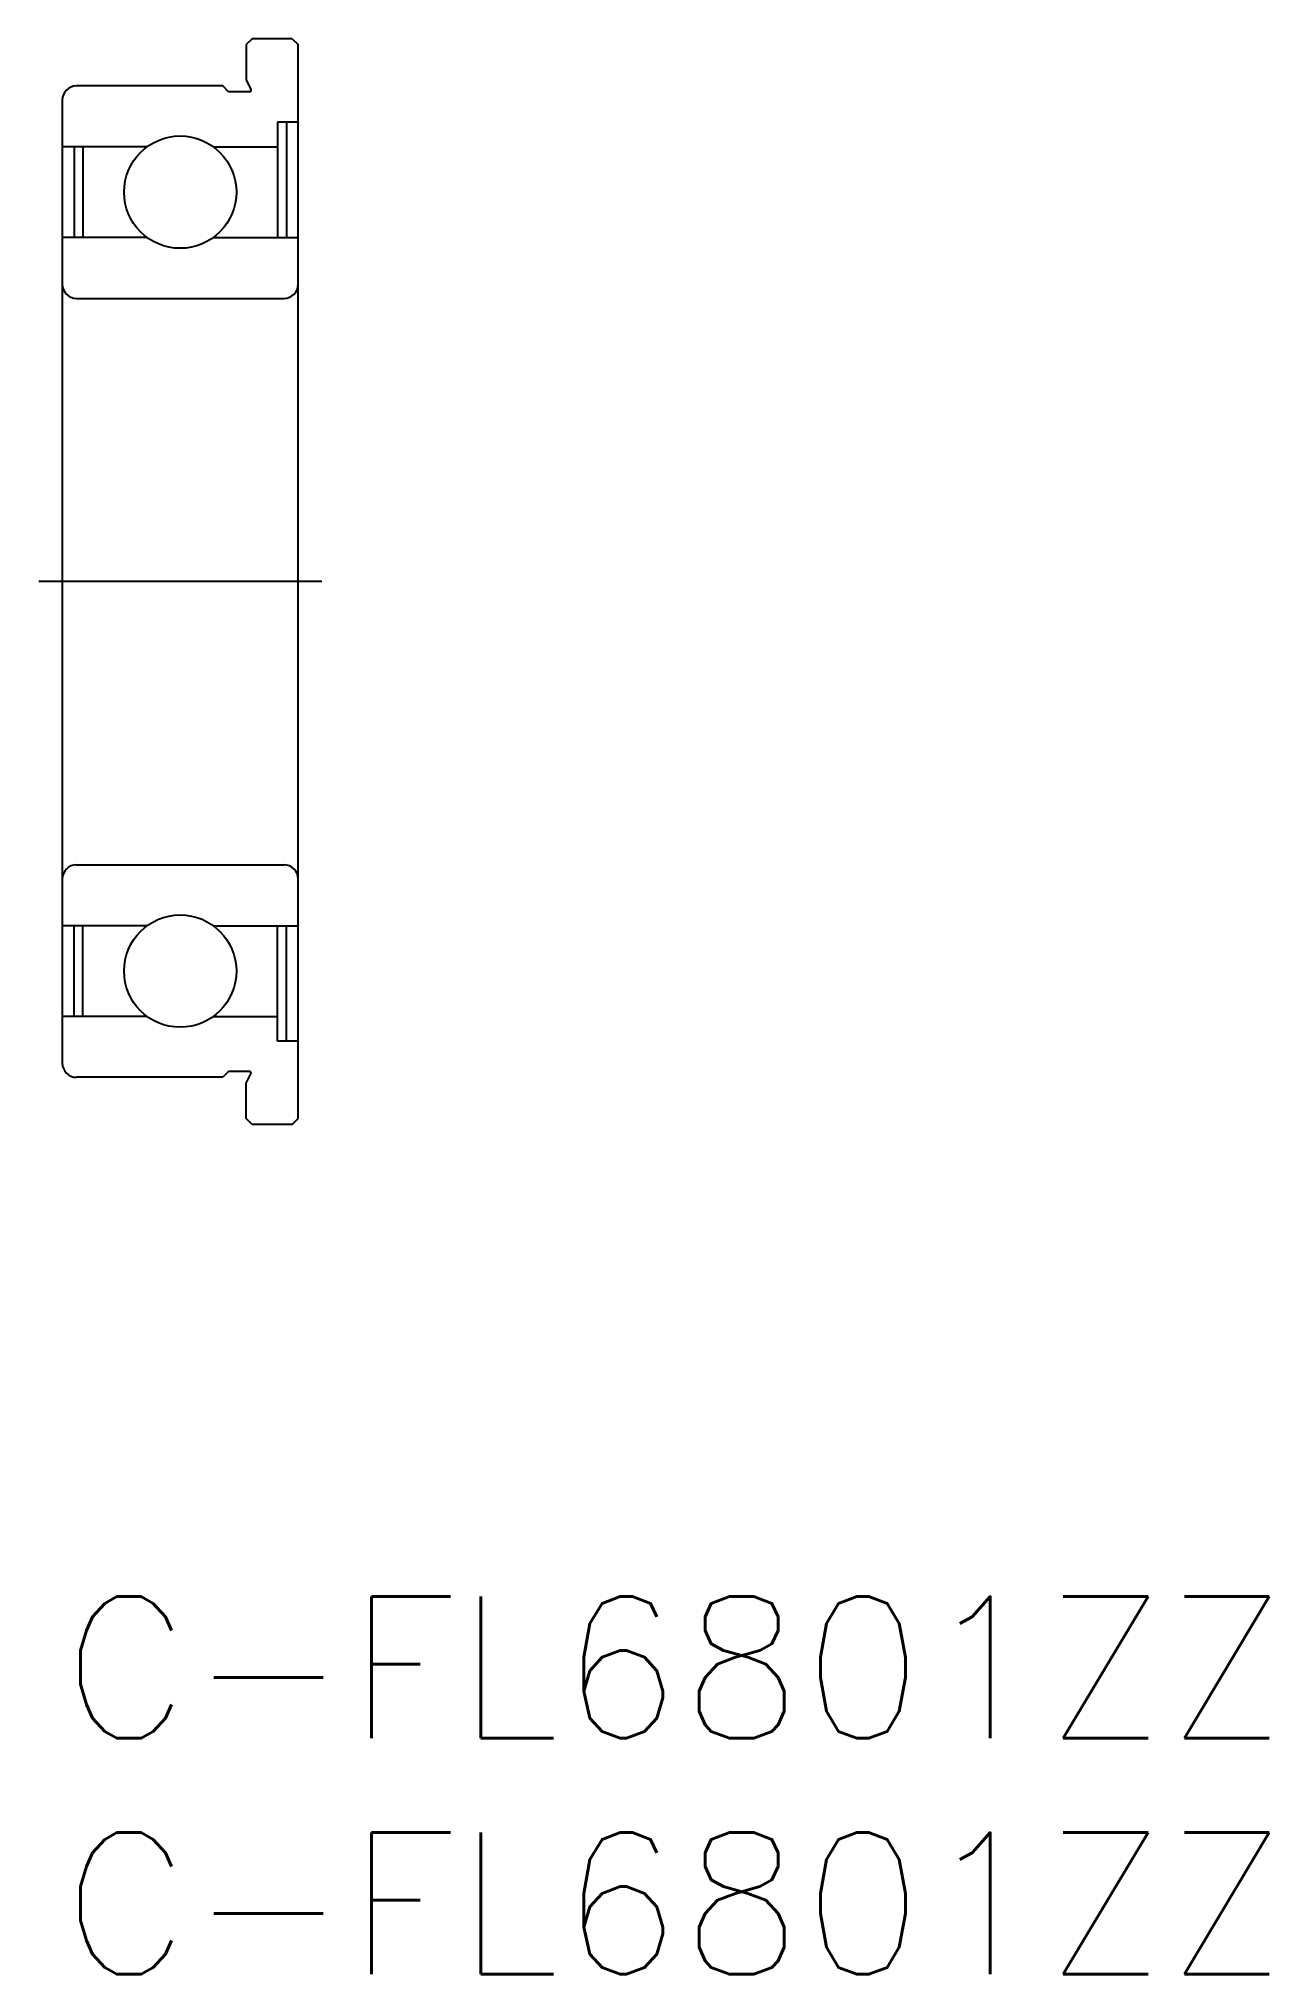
# Model space of a CAD drawing. Extents: x -0.5 to 25.6, y -8 to 33.
import ezdxf

# ---------------------------------------------------------------- set-up
doc = ezdxf.new("R2010")
doc.units = 0
doc.header["$LTSCALE"] = 0.5
doc.linetypes.add('CENTER', pattern=[50.8, 31.75, -6.35, 6.35, -6.35])
doc.layers.get('0').update_dxf_attribs({"linetype": 'CONTINUOUS'})
for name, color, linetype in [('MSM_CENTER', 1, 'CENTER'), ('MSM_CONTINUOUS', 7, 'CONTINUOUS'), ('MSM_PART_NUMBER', 7, 'CONTINUOUS')]:
    doc.layers.add(name, color=color, linetype=linetype)
doc.styles.get("Standard").update_dxf_attribs({"font": 'txt.shx', "height": 1, "bigfont": 'bigfont.shx'})

# ---------------------------------------------------------------- blocks, each defined once
blk = doc.blocks.new('*U8')
at = {"layer": 'MSM_PART_NUMBER'}
blk.add_text('C-FL6801ZZ', height=3, dxfattribs=at).set_placement((0, -3))
blk = doc.blocks.new('*U9')
at = {"layer": 'MSM_PART_NUMBER'}
blk.add_text('C-FL6801ZZ', height=3, dxfattribs=at).set_placement((0, -8))

msp = doc.modelspace()

# ---------------------------------------------------------------- linework, layer by layer
at = {"color": 7, "linetype": 'CONTINUOUS'}
for p, q in [((4.025, 33), (3.9, 32.875)), ((3.9, 32.875), (3.9, 32.125)), ((4.875, 33), (4.025, 33)), ((4.875, 33), (5, 32.875)), ((5, 10.125), (5, 32.875)), ((5, 31.812), (5, 32.812)), ((3.4, 32), (0.3, 32)), ((3.525, 31.875), (3.4, 32)), ((3.9, 32.125), (3.998, 31.929)), ((0, 31.7), (0, 11.3)), ((3.964, 31.875), (3.525, 31.875)), ((5, 31.234), (4.562, 31.234)), ((4.562, 31.234), (4.562, 28.79)), ((4.75, 31.234), (4.75, 28.79)), ((1.796, 30.71), (0, 30.71)), ((0.25, 30.71), (0.25, 28.79)), ((0.438, 30.71), (0.438, 28.79)), ((3.204, 30.71), (4.562, 30.71)), ((1.796, 28.79), (0, 28.79)), ((3.204, 28.79), (5, 28.79)), ((0.3, 27.5), (4.7, 27.5)), ((0.3, 15.5), (4.7, 15.5)), ((1.796, 14.21), (0, 14.21)), ((0.25, 12.29), (0.25, 14.21)), ((0.438, 12.29), (0.438, 14.21)), ((3.204, 14.21), (5, 14.21)), ((4.562, 11.766), (4.562, 14.21)), ((4.75, 11.766), (4.75, 14.21)), ((1.796, 12.29), (0, 12.29)), ((3.204, 12.29), (4.562, 12.29)), ((5, 11.766), (4.562, 11.766)), ((3.525, 11.125), (3.4, 11)), ((3.964, 11.125), (3.525, 11.125)), ((3.9, 10.875), (3.998, 11.071)), ((3.4, 11), (0.3, 11)), ((3.9, 10.125), (3.9, 10.875)), ((4.025, 10), (3.9, 10.125)), ((4.875, 10), (4.025, 10)), ((4.875, 10), (5, 10.125))]:
    msp.add_line(p, q, dxfattribs=at)
for centre in [(2.5, 29.75), (2.5, 13.25)]:
    msp.add_circle(centre, 1.19, dxfattribs=at)
for centre, radius, start, end in [((0.3, 31.7), 0.3, 90, 180), ((3.964, 31.912), 0.0375, 270, 26.5651), ((0.3, 27.8), 0.3, 180, 270), ((4.7, 27.8), 0.3, 270, 0), ((0.3, 15.2), 0.3, 90, 180), ((4.7, 15.2), 0.3, 0, 90), ((0.3, 11.3), 0.3, 180, 270), ((3.964, 11.088), 0.0375, 333.4349, 90)]:
    msp.add_arc(centre, radius, start, end, dxfattribs=at)
at = {"layer": 'MSM_CENTER'}
msp.add_line((5.5, 21.5), (-0.5, 21.5), dxfattribs=at)

# ---------------------------------------------------------------- block references
at = {"layer": 'MSM_CONTINUOUS'}
for name in ['*U8', '*U9']:
    msp.add_blockref(name, (0, 0), dxfattribs=at)

doc.saveas('drawing.dxf')
